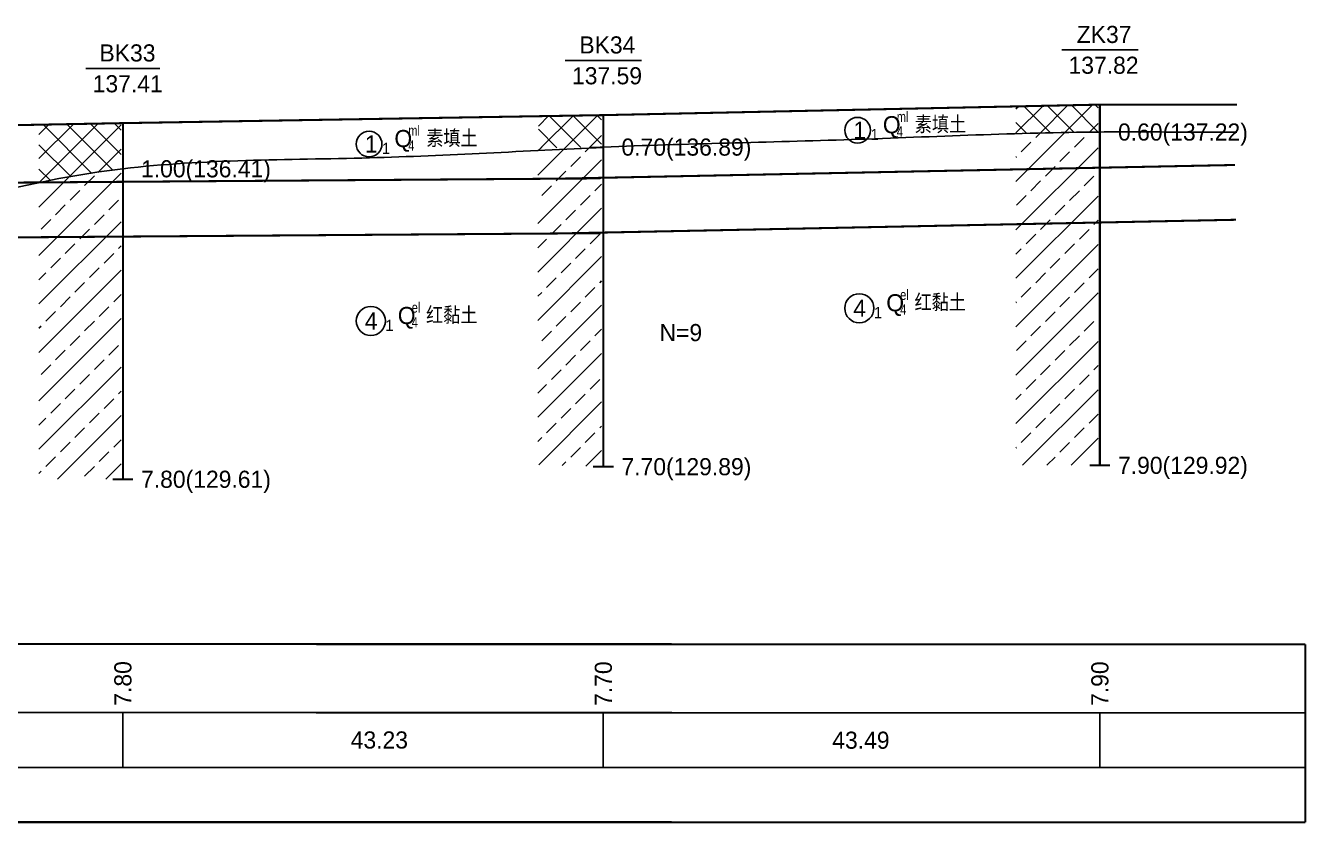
# Model space of a CAD drawing. Header units: inches. Extents: x -205 to 12199, y -11610 to -150.
# Drawn here: x 1025.2 to 1212.2, y -1354.7 to -1238.2 of the extents above; entities that cross this region are included whole.
import ezdxf

# ---------------------------------------------------------------- set-up
doc = ezdxf.new("R2010")
doc.units = ezdxf.units.IN
doc.header["$MEASUREMENT"] = 0
for name, color, linetype in [('地质-地层符号', 3, 'Continuous'), ('地质-地层线', 7, 'Continuous'), ('地质-地面线', 7, 'Continuous'), ('地质-填充花纹', 4, 'Continuous'), ('地质-文字', 7, 'Continuous'), ('地质-标注栏', 7, 'Continuous'), ('地质-标贯', 7, 'Continuous'), ('地质-钻孔', 7, 'Continuous'), ('管底', 7, 'Continuous')]:
    doc.layers.add(name, color=color, linetype=linetype)
doc.styles.add('LZ_PMT_LINE', font='', dxfattribs={"height": 2})
doc.styles.add('地层编号', font='Comfont.shx', dxfattribs={"width": 0.7, "height": 2.5, "bigfont": 'Hztxt12a.shx'})
doc.styles.add('层底标注', font='Comfont.shx', dxfattribs={"width": 0.7, "height": 2.5, "bigfont": 'Hztxt12a.shx'})
doc.styles.add('岩土名称', font='Comfont.shx', dxfattribs={"width": 0.7, "height": 2.5, "bigfont": 'Hztxt12a.shx'})
doc.styles.add('时代', font='Comfont.shx', dxfattribs={"width": 0.7, "height": 2.5, "bigfont": 'Hztxt12a.shx'})
doc.styles.add('标注栏数据', font='Comfont.shx', dxfattribs={"width": 0.7, "height": 2.5, "bigfont": 'Hztxt12a.shx'})
doc.styles.add('标贯动探', font='Comfont.shx', dxfattribs={"width": 0.7, "height": 2.5, "bigfont": 'Hztxt12a.shx'})
doc.styles.add('钻孔标注', font='Comfont.shx', dxfattribs={"width": 0.7, "height": 2.5, "bigfont": 'Hztxt12a.shx'})
doc.styles.get('LZ_PMT_LINE').set_extended_font_data('SimSun')
doc.linetypes.add('swx', pattern='A,7,-1.5,["●",LZ_PMT_LINE,S=0.05,R=0,X=0,Y=0],-1.5', length=10)
pattern_1 = [(45, (-5536.3356, -1426.3823), (-3.535534, 3.535534), []), (45, (-5532.8, -1426.3823), (-3.535534, 3.535534), [2, -1])]
pattern_2 = [(45, (-5536.3356, -1426.3823), (-1.76776695, 1.76776695), []), (135, (-5536.3356, -1426.3823), (-1.76776695, -1.76776695), [])]

msp = doc.modelspace()

# ---------------------------------------------------------------- hatches: boundary and pattern name
at = {"layer": '地质-填充花纹', "linetype": 'Continuous'}
h = msp.add_hatch(dxfattribs=at)
h.set_pattern_fill('GKSTT', scale=0.5, style=0, pattern_type=2)
h.set_pattern_definition(pattern_2)
h.paths.add_polyline_path([(1181.80461, -1253.76971), (1175.79518, -1253.85332), (1170.79668, -1253.9753), (1169.80461, -1254.00628), (1169.80461, -1250.02539), (1181.80461, -1249.77153)])
h = msp.add_hatch(dxfattribs=at)
h.set_pattern_fill('GKSTT', scale=0.5, style=0, pattern_type=2)
h.set_pattern_definition([(45, (-5321.6254, -1426.3506), (-1.767767, 1.767767), []), (135, (-5321.6254, -1426.3506), (-1.767767, -1.767767), [])])
h.paths.add_polyline_path([(1039.18317, -1259.17183), (1031.32042, -1260.34464), (1027.18317, -1261.15386), (1027.18317, -1252.69938), (1039.18317, -1252.47259)])
h = msp.add_hatch(dxfattribs=at)
h.set_pattern_fill('GKSTT', scale=0.5, style=0, pattern_type=2)
h.set_pattern_definition(pattern_2)
h.paths.add_polyline_path([(1109.32068, -1255.97687), (1100.08905, -1256.09415), (1100.08905, -1251.37874), (1109.32068, -1251.3038)])
h = msp.add_hatch(dxfattribs=at)
h.set_pattern_fill('GKFZNT', scale=0.5, style=0, pattern_type=2)
h.set_pattern_definition(pattern_1)
h.paths.add_polyline_path([(1181.80461, -1302.4329), (1169.80461, -1302.4329), (1169.80461, -1254.00628), (1170.79668, -1253.9753), (1175.79518, -1253.85332), (1181.80461, -1253.76971)])
h = msp.add_hatch(dxfattribs=at)
h.set_pattern_fill('GKFZNT', scale=0.5, style=0, pattern_type=2)
h.set_pattern_definition(pattern_1)
h.paths.add_polyline_path([(1109.32068, -1302.63297), (1100.00588, -1302.36321), (1100.00588, -1255.777), (1109.32068, -1255.97687)])
h = msp.add_hatch(dxfattribs=at)
h.set_pattern_fill('GKFZNT', scale=0.5, style=0, pattern_type=2)
h.set_pattern_definition([(45, (-5321.6254, -1426.3506), (-3.535534, 3.535534), []), (45, (-5318.09, -1426.3506), (-3.535534, 3.535534), [2, -1])])
h.paths.add_polyline_path([(1039.18317, -1304.46788), (1032.45705, -1304.46788), (1027.18317, -1304.41248), (1027.18317, -1261.15386), (1031.32042, -1260.34464), (1039.18317, -1259.17183)])

# ---------------------------------------------------------------- linework, layer by layer
at = {"layer": '地质-地层符号', "color": 7, "linetype": 'Continuous'}
for centre, major_axis in [((1146.68765, -1253.4996), (0, 1.875)), ((1075.37692, -1255.51965), (0, 1.875)), ((1146.93765, -1279.4996), (0, 2.125)), ((1075.62692, -1281.35649), (0, 2.125))]:
    msp.add_ellipse(centre, major_axis=major_axis, ratio=1, dxfattribs=at)
at = {"layer": '地质-地层线', "color": 7, "lineweight": 25}
for points, knots in [([(1107.66635, -1256.04677), (1108.30106, -1256.01921), (1121.00033, -1255.48191), (1145.82196, -1255.07144), (1173.30006, -1253.68249), (1192.05481, -1253.77623), (1198.72135, -1253.76957), (1202.05461, -1253.76624)], [1025.03406519, 1025.03406519, 1025.03406519, 1025.03406519, 1026.941813855, 1063.200471357, 1099.45912886, 1109.45912886, 1119.45912886, 1119.45912886, 1119.45912886, 1119.45912886]), ([(769.57068, -1255.50738), (775.90821, -1255.59015), (792.98051, -1255.85295), (820.75552, -1257.25878), (851.84535, -1258.11057), (881.63005, -1260.30129), (910.71442, -1259.61028), (937.85561, -1268.786), (968.33448, -1281.9494), (1002.50488, -1267.07446), (1038.45102, -1257.57901), (1074.89045, -1257.98723), (1098.20929, -1256.50841), (1109.57068, -1256.01505)], [680.402817751, 680.402817751, 680.402817751, 680.402817751, 699.415852938, 731.627264761, 763.838676584, 792.637291974, 821.435907364, 850.005702429, 878.575497495, 916.702215115, 954.828932735, 990.885373295, 1025.03406519, 1025.03406519, 1025.03406519, 1025.03406519])]:
    msp.add_open_spline(points, degree=3, knots=knots, dxfattribs=at)
at = {"layer": '地质-地面线', "color": 7, "linetype": 'Continuous', "const_width": 0.3}
for points in [[(1107.66635, -1251.33136), (1109.57068, -1251.29964), (1182.05461, -1249.76624), (1202.05461, -1249.76624)], [(769.57068, -1252.03561), (788.57892, -1252.5346), (852.95192, -1251.73453), (910.47776, -1253.26794), (965.35091, -1253.86792), (1039.43317, -1252.46787), (1109.57068, -1251.29964)]]:
    msp.add_lwpolyline(points, dxfattribs=at)
at = {"layer": '地质-标注栏', "color": 7, "linetype": 'Continuous', "const_width": 0.3}
for points in [[(729.57089, -1328.53456), (1119.57089, -1328.53456)], [(1067.66635, -1328.56628), (1212.05462, -1328.56628)], [(1212.05462, -1328.56628), (1212.05462, -1354.56628)], [(729.57089, -1354.53456), (1119.57089, -1354.53456)], [(1067.66635, -1354.56628), (1212.05462, -1354.56628)]]:
    msp.add_lwpolyline(points, dxfattribs=at)
at = {"layer": '地质-标注栏', "color": 7, "linetype": 'Continuous'}
for points in [[(729.57089, -1338.53456), (1119.57089, -1338.53456)], [(1039.43317, -1346.53456), (1039.43317, -1338.53456)], [(1039.43317, -1346.53456), (1039.43317, -1338.53456)], [(1067.66635, -1338.56628), (1212.05462, -1338.56628)], [(1109.57068, -1346.56628), (1109.57068, -1338.56628)], [(1109.57068, -1346.56628), (1109.57068, -1338.56628)], [(1182.05461, -1346.56628), (1182.05461, -1338.56628)], [(729.57089, -1346.53456), (1119.57089, -1346.53456)], [(1067.66635, -1346.56628), (1212.05462, -1346.56628)]]:
    msp.add_lwpolyline(points, dxfattribs=at)
at = {"layer": '地质-钻孔', "color": 7, "linetype": 'Continuous'}
for p, q in [((1103.99936, -1243.29964), (1115.14193, -1243.29964)), ((1176.48324, -1241.76623), (1187.62582, -1241.76623)), ((1034.02841, -1244.46787), (1044.83798, -1244.46787))]:
    msp.add_line(p, q, dxfattribs=at)
at = {"layer": '地质-钻孔', "color": 7, "const_width": 0.3, "flags": 128}
for points in [[(1182.05461, -1249.76624), (1182.05461, -1302.4329)], [(1039.43317, -1252.46787), (1039.43317, -1304.46788)], [(1109.57068, -1251.29964), (1109.57068, -1302.63297)]]:
    msp.add_lwpolyline(points, dxfattribs=at)
at = {"layer": '地质-钻孔', "color": 7, "linetype": 'Continuous', "const_width": 0.3, "flags": 128}
for points in [[(1108.07068, -1302.63297), (1111.07068, -1302.63297)], [(1180.55461, -1302.4329), (1183.55461, -1302.4329)], [(1037.93317, -1304.46788), (1040.93317, -1304.46788)]]:
    msp.add_lwpolyline(points, dxfattribs=at)
at = {"layer": '管底', "linetype": 'swx', "const_width": 0.3}
for points in [[(1103.51117, -1260.56792), (1201.77244, -1258.57852)], [(765.09381, -1263.01366), (1109.11687, -1260.53477)], [(1103.67311, -1268.56628), (1201.93438, -1266.57688)], [(765.15145, -1271.01345), (1109.17452, -1268.53457)]]:
    msp.add_lwpolyline(points, dxfattribs=at)

# ---------------------------------------------------------------- texts
at = {"layer": '地质-地层符号', "color": 7, "linetype": 'Continuous', "style": '时代', "width": 0.8}
for s, p in [('ml', (1152.40848, -1252.28294)), ('ml', (1081.09776, -1254.30298)), ('4', (1152.40848, -1254.4496)), ('4', (1081.09776, -1256.46965)), ('el', (1152.90848, -1278.28294)), ('el', (1081.59776, -1280.13982)), ('4', (1152.90848, -1280.4496)), ('4', (1081.59776, -1282.30649))]:
    msp.add_text(s, height=1.5, dxfattribs=at).set_placement(p)
at = {"layer": '地质-地层符号', "color": 7, "linetype": 'Continuous'}
for s, height, style, p in [('1', 2.5, '地层编号', (1146.06265, -1254.7496)), ('Q', 2.5, '时代', (1150.37515, -1253.9496)), ('素填土', 2.5, '岩土名称', (1155.04181, -1253.9496)), ('1', 2.5, '地层编号', (1074.75192, -1256.76965)), ('Q', 2.5, '时代', (1079.06442, -1255.96965)), ('素填土', 2.5, '岩土名称', (1083.73109, -1255.96965)), ('1', 1.625, '地层编号', (1148.56265, -1254.9496)), ('1', 1.625, '地层编号', (1077.25192, -1256.96965)), ('4', 2.5, '地层编号', (1146.06265, -1280.7496)), ('Q', 2.5, '时代', (1150.87515, -1279.9496)), ('红黏土', 2.5, '岩土名称', (1155.00015, -1279.9496)), ('4', 2.5, '地层编号', (1074.75192, -1282.60649)), ('Q', 2.5, '时代', (1079.56442, -1281.80649)), ('红黏土', 2.5, '岩土名称', (1083.68942, -1281.80649)), ('1', 1.625, '地层编号', (1149.06265, -1280.9496)), ('1', 1.625, '地层编号', (1077.75192, -1282.80649))]:
    msp.add_text(s, height=height, dxfattribs=dict(at, style=style)).set_placement(p)
at = {"layer": '地质-文字', "color": 7, "linetype": 'Continuous', "style": '层底标注'}
for s, p in [('0.60(137.22)', (1184.70461, -1255.01624)), ('0.70(136.89)', (1112.22068, -1257.21631)), ('1.00(136.41)', (1042.08317, -1260.38454)), ('7.70(129.89)', (1112.22068, -1303.88297)), ('7.90(129.92)', (1184.70461, -1303.6829)), ('7.80(129.61)', (1042.08317, -1305.71788))]:
    msp.add_text(s, height=2.5, dxfattribs=at).set_placement(p)
at = {"layer": '地质-标注栏', "color": 7, "linetype": 'Continuous', "style": '标注栏数据'}
for s, p in [('7.80', (1040.68317, -1337.53456)), ('7.70', (1110.82068, -1337.56628)), ('7.90', (1183.30461, -1337.56628))]:
    msp.add_text(s, height=2.5, rotation=90.0000025, dxfattribs=at).set_placement(p)
for s, p in [('43.23', (1072.69159, -1343.78456)), ('43.49', (1142.99181, -1343.81628))]:
    msp.add_text(s, height=2.5, dxfattribs=at).set_placement(p)
at = {"layer": '地质-标贯', "color": 7, "linetype": 'Continuous', "style": '标贯动探'}
msp.add_text('N=9', height=2.5, dxfattribs=at).set_placement((1117.77068, -1284.29964))
at = {"layer": '地质-钻孔', "color": 7, "linetype": 'Continuous', "style": '钻孔标注'}
for s, p in [('ZK37', (1178.67961, -1240.76624)), ('BK33', (1036.0165, -1243.46787)), ('BK34', (1106.07068, -1242.29964)), ('137.82', (1177.48319, -1245.26624)), ('137.59', (1104.99925, -1246.79964)), ('137.41', (1035.0284, -1247.96787))]:
    msp.add_text(s, height=2.5, dxfattribs=at).set_placement(p)

doc.saveas('drawing.dxf')
